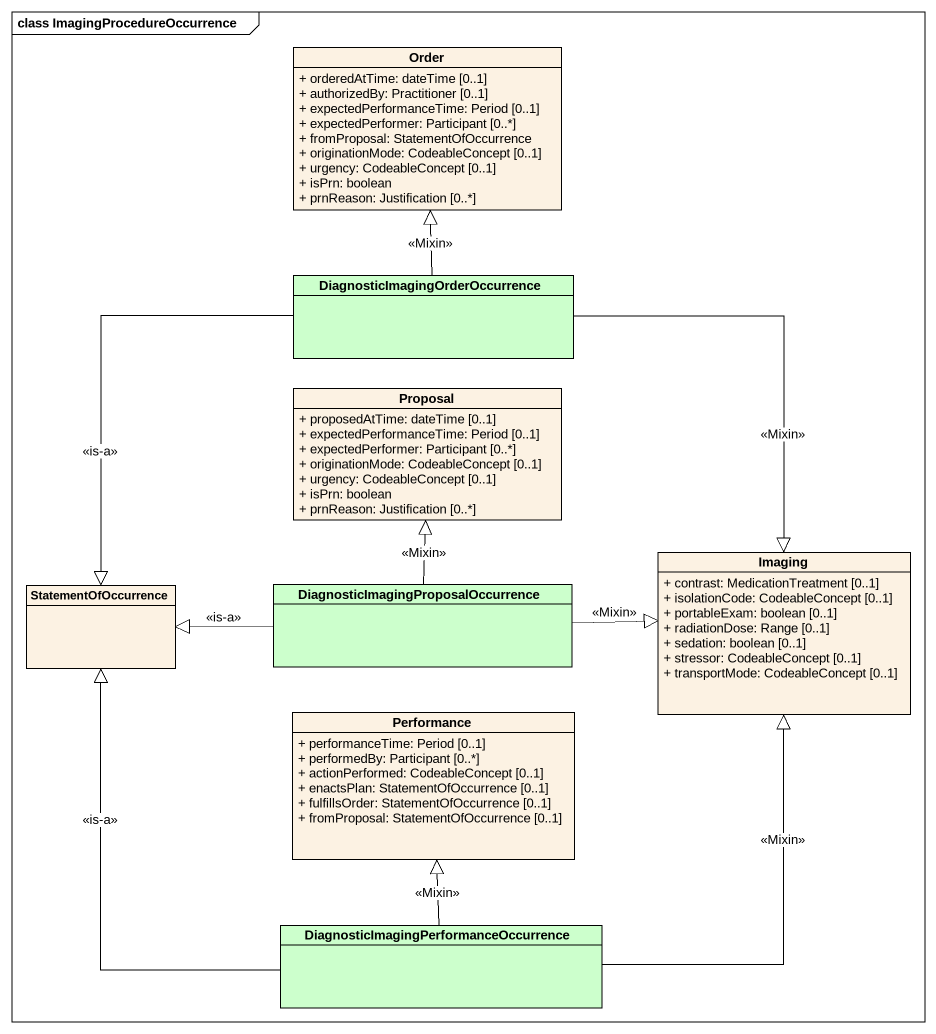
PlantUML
@startuml
mainframe class ImagingProcedureOccurrence
hide circle
hide empty members
skinparam classAttributeIconSize 0
class Order {
  + orderedAtTime: dateTime [0..1]
  + authorizedBy: Practitioner [0..1]
  + expectedPerformanceTime: Period [0..1]
  + expectedPerformer: Participant [0..*]
  + fromProposal: StatementOfOccurrence
  + originationMode: CodeableConcept [0..1]
  + urgency: CodeableConcept [0..1]
  + isPrn: boolean
  + prnReason: Justification [0..*]
}
class "DiagnosticImagingOrderOccurrence" as DiagnosticImagingOrderOccurr #CCFFCC
class Proposal {
  + proposedAtTime: dateTime [0..1]
  + expectedPerformanceTime: Period [0..1]
  + expectedPerformer: Participant [0..*]
  + originationMode: CodeableConcept [0..1]
  + urgency: CodeableConcept [0..1]
  + isPrn: boolean
  + prnReason: Justification [0..*]
}
class Imaging {
  + contrast: MedicationTreatment [0..1]
  + isolationCode: CodeableConcept [0..1]
  + portableExam: boolean [0..1]
  + radiationDose: Range [0..1]
  + sedation: boolean [0..1]
  + stressor: CodeableConcept [0..1]
  + transportMode: CodeableConcept [0..1]
}
class StatementOfOccurrence
class "DiagnosticImagingProposalOccurrence" as DiagnosticImagingProposalOcc #CCFFCC
class Performance {
  + performanceTime: Period [0..1]
  + performedBy: Participant [0..*]
  + actionPerformed: CodeableConcept [0..1]
  + enactsPlan: StatementOfOccurrence [0..1]
  + fulfillsOrder: StatementOfOccurrence [0..1]
  + fromProposal: StatementOfOccurrence [0..1]
}
class "DiagnosticImagingPerformanceOccurrence" as DiagnosticImagingPerformance #CCFFCC
DiagnosticImagingOrderOccurr -up-|> Order : <<Mixin>>
DiagnosticImagingOrderOccurr --|> Imaging : <<Mixin>>
DiagnosticImagingOrderOccurr --|> StatementOfOccurrence : <<is-a>>
DiagnosticImagingProposalOcc -up-|> Proposal : <<Mixin>>
DiagnosticImagingProposalOcc -right-|> Imaging : <<Mixin>>
DiagnosticImagingProposalOcc -left-|> StatementOfOccurrence : <<is-a>>
DiagnosticImagingPerformance -up-|> Imaging : <<Mixin>>
DiagnosticImagingPerformance -up-|> StatementOfOccurrence : <<is-a>>
DiagnosticImagingPerformance -up-|> Performance : <<Mixin>>
@enduml
